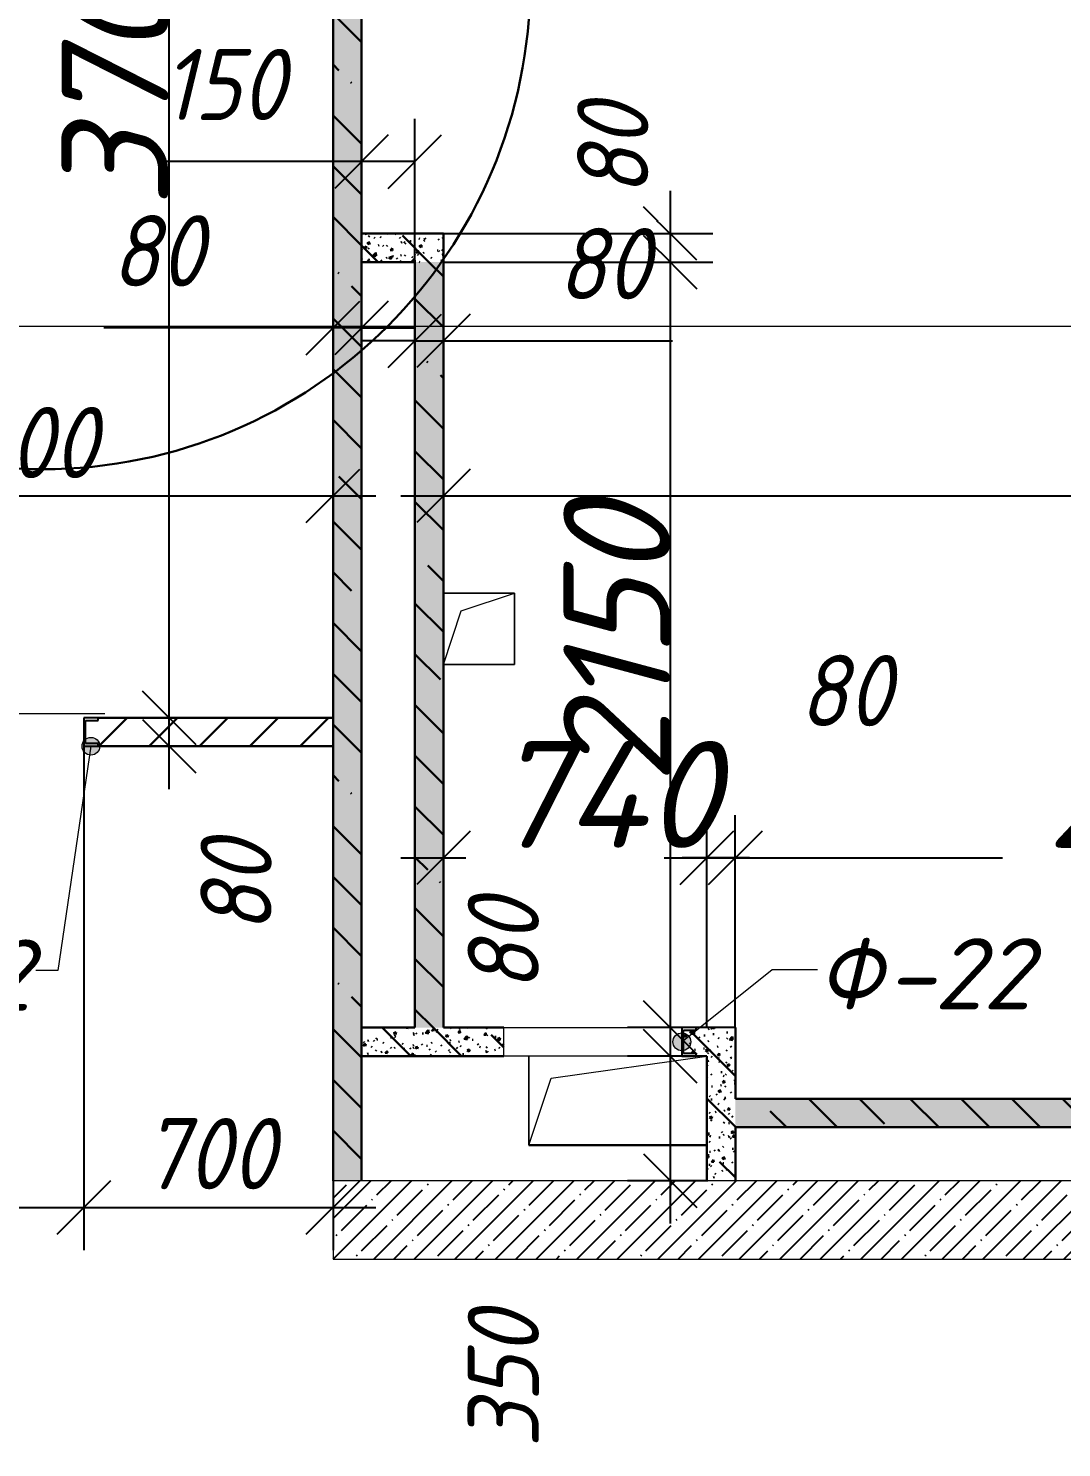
# Model space of a CAD drawing. Header units: millimetres. Extents: x 12986 to 523328, y -9759 to 30092.
# Drawn here: x 506505 to 509407, y 781 to 4767 of the extents above; entities that cross this region are included whole.
import ezdxf

# ---------------------------------------------------------------- set-up
doc = ezdxf.new("R2010")
doc.units = ezdxf.units.MM
for name, color, linetype, lineweight in [('0) ПГП', 1, 'Continuous', 30), ('1) ПГП Зеленый', 3, 'Continuous', 30), ('2) Расчет', 1, 'Continuous', 30), ('3) РАсчет Зел', 3, 'Continuous', 30), ('A-ANNO-DIMS', 7, 'Continuous', 9), ('A-DOOR-IDEN', 7, 'Continuous', 9), ('A-FLOR', 7, 'Continuous', 9), ('A-GENM', 7, 'Continuous', 9), ('A-GENM-1', 7, 'Continuous', 25), ('A-GENM-IDEN', 7, 'Continuous', 9), ('A-WALL-FNSH-4', 250, 'Continuous', 13), ('I-WALL', 7, 'Continuous', 5), ('Оси-1', 7, 'Continuous', 20)]:
    doc.layers.add(name, color=color, linetype=linetype, lineweight=lineweight)
doc.layers.add('0)Допникки кружки', color=7, linetype='Continuous', plot=False)
doc.layers.add('A-WALL-3', color=7, linetype='Continuous', lineweight=5, true_color=0x000000)
doc.styles.add('ISOCPEUR_I_2', font='isocpeui.ttf', dxfattribs={"height": 300})
doc.styles.add('ISOCPEUR_I_3', font='isocpeui.ttf', dxfattribs={"width": 0.9, "height": 200})
doc.dimstyles.new('ISO-2_0_0_9К_СРЕДНИЙ', dxfattribs={"dimscale": 304.8, "dimtxt": 199.196235, "dimasz": 0.492126, "dimexe": 0.393701, "dimexo": 0, "dimgap": 0, "dimtad": 1, "dimdec": 0, "dimzin": 0, "dimdsep": 46, "dimtxsty": 'ISOCPEUR_I_2', "dimblk1": 'OBLIQUE', "dimblk2": 'OBLIQUE', "dimsah": 1, "dimcen": 0.09, "dimdle": 0.393701, "dimazin": 0, "dimtfac": 1, "dimtdec": 4, "dimtix": 1, "dimtmove": 2, "dimatfit": 3, "dimfxl": 1, "dimtvp": 1, "dimtolj": 1, "dimtzin": 0, "dimarcsym": 2})
doc.dimstyles.new('ISO-2_0_0_9К_СРЕДНИЙ_1', dxfattribs={"dimscale": 304.8, "dimtxt": 199.196235, "dimasz": 0.492126, "dimexe": 0.393701, "dimexo": 0, "dimgap": 0, "dimtad": 1, "dimdec": 0, "dimzin": 0, "dimdsep": 46, "dimtxsty": 'ISOCPEUR_I_3', "dimblk1": 'OBLIQUE', "dimblk2": 'OBLIQUE', "dimsah": 1, "dimcen": 0.09, "dimdle": 0.393701, "dimazin": 0, "dimtfac": 1, "dimtdec": 4, "dimtix": 1, "dimtmove": 2, "dimatfit": 3, "dimfxl": 1, "dimtvp": 1, "dimtolj": 1, "dimtzin": 0, "dimarcsym": 2})
doc.dimstyles.new('ISO-2_0_0_9К_СРЕДНИЙ_2', dxfattribs={"dimscale": 304.8, "dimtxt": 199.196235, "dimasz": 0.492126, "dimexe": 0.393701, "dimexo": 0, "dimgap": 0, "dimtad": 1, "dimdec": 0, "dimzin": 0, "dimdsep": 46, "dimtxsty": 'ISOCPEUR_I_2', "dimblk1": 'OBLIQUE', "dimblk2": 'OBLIQUE', "dimsah": 1, "dimcen": 0.09, "dimdle": 0.393701, "dimazin": 0, "dimtfac": 1, "dimtdec": 4, "dimtix": 1, "dimtmove": 0, "dimatfit": 3, "dimfxl": 1, "dimtvp": 1, "dimtolj": 1, "dimtzin": 0, "dimarcsym": 2})
doc.dimstyles.new('ISO-2_0_0_9К_СРЕДНИЙ_ФОН', dxfattribs={"dimscale": 304.8, "dimtxt": 199.196235, "dimasz": 0.492126, "dimexe": 0.393701, "dimexo": 0, "dimgap": 0.164042, "dimtad": 1, "dimdec": 0, "dimdsep": 46, "dimtxsty": 'ISOCPEUR_I_3', "dimblk1": 'OBLIQUE', "dimblk2": 'OBLIQUE', "dimsah": 1, "dimcen": 0.09, "dimdle": 0.393701, "dimazin": 0, "dimtfac": 1, "dimtdec": 4, "dimtix": 1, "dimtmove": 1, "dimatfit": 3, "dimfxl": 1, "dimtvp": 1, "dimtfill": 1, "dimtolj": 1, "dimtzin": 0, "dimarcsym": 2})
doc.dimstyles.new('ISO-2_0_0_9К_СРЕДНИЙ_ФОН_1', dxfattribs={"dimscale": 304.8, "dimtxt": 199.196235, "dimasz": 0.492126, "dimexe": 0.393701, "dimexo": 0, "dimgap": 0.164042, "dimtad": 1, "dimdec": 0, "dimdsep": 46, "dimtxsty": 'ISOCPEUR_I_3', "dimblk1": 'OBLIQUE', "dimblk2": 'OBLIQUE', "dimsah": 1, "dimcen": 0.09, "dimdle": 0.393701, "dimazin": 0, "dimtfac": 1, "dimtdec": 4, "dimtix": 1, "dimtmove": 0, "dimatfit": 3, "dimfxl": 1, "dimtvp": 1, "dimtfill": 1, "dimtolj": 1, "dimtzin": 0, "dimarcsym": 2})
pattern_1 = [(50, (395430.81, -3869.254), (72.873764, -6.37607), [7.62, -83.82]), (355, (395430.81, -3869.25), (-14.09699, 76.422444), [6.096, -67.056]), (100.451, (395436.88, -3869.785), (58.776964, 70.04687), [6.476, -71.236]), (46.184, (395430.81, -3848.93), (108.43142, -16.817454), [11.43, -125.73]), (96.636, (395439.84, -3850.33), (94.961, 98.97089), [9.714, -106.854]), (351.184, (395430.81, -3848.93), (94.96227, 98.97018), [9.144, -100.584]), (21, (395440.97, -3854.014), (60.64565, -40.906537), [7.62, -83.82]), (326, (395440.97, -3854.01), (24.72083, 73.67493), [6.096, -67.056]), (71.451, (395446.02, -3857.42), (85.36689, 32.768737), [6.476, -71.236]), (37.5, (395430.809, -3869.254), (1.235525, 33.8224325), [3.353, -62.89, 3.353, -64.719, -67.31]), (37.5, (395430.809, -3869.254), (1.235525, 33.8224325), [-134.315, 3.353, -63.957]), (7.5, (395430.81, -3869.254), (26.728146, 40.072549), [3.353, -35.458, 3.353, -61.366, -25.654]), (7.5, (395430.81, -3869.254), (26.728146, 40.072549), [-103.53, 3.353, -22.301]), (327.5, (395408.152, -3869.254), (54.2363175, -2.2921173), [3.353, -22.047, 3.353, -75.895, -105.156]), (327.5, (395408.152, -3869.254), (54.2363175, -2.2921173), [-104.648, 3.353, -101.803]), (317.5, (395397.99, -3869.254), (59.25158, 10.17014), [3.353, -29.667, 3.353, -49.276, -74.676]), (317.5, (395397.99, -3869.254), (59.25158, 10.17014), [-85.649, 3.353, -71.323])]
pattern_2 = [(135, (395430.8, -3869.25), (-142.5612, -142.5612), []), (135, (395573.37, -3869.25), (-142.5612, -142.5612), [252.016, -50.403, 3.353, -47.05])]

# ---------------------------------------------------------------- blocks, each defined once
blk = doc.blocks.new('AR_Отверстие прямоугольное _в плите_ - AR_Отверстие прямоугольное _в плите_-V34-АР1_1_Кладочный план 3 этажа')
at = {"layer": 'A-GENM'}
for p, q in [((-250, 125), (-250, -125)), ((-187.5, 62.5), (250, 125)), ((-250, -125), (-187.5, 62.5)), ((-250, -125), (250, -125))]:
    blk.add_line(p, q, dxfattribs=at)
blk = doc.blocks.new('AR_Отверстие прямоугольное _в плите_ - AR_Отверстие прямоугольное _в плите_-V35-АР1_1_Кладочный план 3 этажа')
at = {"layer": 'A-GENM'}
for p, q in [((100, 100), (-100, 100)), ((-50, 50), (100, 100)), ((100, -100), (100, 100)), ((-100, -100), (-50, 50)), ((-100, -100), (100, -100))]:
    blk.add_line(p, q, dxfattribs=at)
blk = doc.blocks.new('Фахверк_СКБ_Швеллер - Ф-22_80х3960 h-28561543-АР1_1_Кладочный план 3 этажа')
at = {"layer": 'A-GENM-1'}
for p, q in [((165, 40), (125, 40)), ((125, 40), (125, -40)), ((165, 32.6), (165, 40)), ((129.5, 32.6), (165, 32.6)), ((129.5, -32.6), (129.5, 32.6)), ((165, -32.6), (129.5, -32.6)), ((165, -40), (165, -32.6)), ((125, -40), (165, -40))]:
    blk.add_line(p, q, dxfattribs=at)
blk = doc.blocks.new('Фахверк_СКБ_Швеллер - Ф-22_80х3960 h-28624893-АР1_1_Кладочный план 3 этажа')
at = {"layer": 'A-GENM-1'}
for p, q in [((165, 40), (125, 40)), ((125, 40), (125, -40)), ((165, 32.6), (165, 40)), ((129.5, 32.6), (165, 32.6)), ((129.5, -32.6), (129.5, 32.6)), ((165, -32.6), (129.5, -32.6)), ((165, -40), (165, -32.6)), ((125, -40), (165, -40))]:
    blk.add_line(p, q, dxfattribs=at)
blk = doc.blocks.new('_Oblique')
at = {"color": 0, "linetype": 'ByBlock', "lineweight": -2}
blk.add_line((-0.5, -0.5), (0.5, 0.5), dxfattribs=at)
blk = doc.blocks.new('*D3447')
at = {"layer": 'A-ANNO-DIMS', "color": 0, "lineweight": -2, "transparency": 16777216}
for p, q in [((505560.8, 3559.9), (505560.8, 3333.8)), ((507360.8, 3559.9), (507360.8, 3333.8)), ((505440.8, 3453.8), (507480.8, 3453.8))]:
    blk.add_line(p, q, dxfattribs=at)
at = {"layer": 'Defpoints', "color": 0, "transparency": 16777216}
for p in [(505560.8, 3559.9), (507360.8, 3559.9), (507360.8, 3453.8)]:
    blk.add_point(p, dxfattribs=at)
at = {"layer": 'A-ANNO-DIMS', "color": 0, "lineweight": -2, "transparency": 16777216, "xscale": 150, "yscale": 150, "zscale": 150, "rotation": 180}
blk.add_blockref('_Oblique', (505560.8, 3453.8), dxfattribs=at)
at = {"layer": 'A-ANNO-DIMS', "color": 0, "lineweight": -2, "transparency": 16777216, "xscale": 150, "yscale": 150, "zscale": 150}
blk.add_blockref('_Oblique', (507360.8, 3453.8), dxfattribs=at)
at = {"layer": 'A-ANNO-DIMS', "color": 0, "transparency": 16777216, "insert": (506460.8, 3603.8), "char_height": 200, "width": 560.814, "attachment_point": 5, "style": 'ISOCPEUR_I_3', "bg_fill": 3, "box_fill_scale": 1.1, "bg_fill_color": 256, "bg_fill_true_color": 13158600, "bg_fill_transparency": 0}
blk.add_mtext('\\A1;1800', dxfattribs=at)
blk = doc.blocks.new('*D3448')
at = {"layer": 'A-ANNO-DIMS', "color": 0, "lineweight": -2, "transparency": 16777216}
for p, q in [((507360.8, 3559.9), (507360.8, 4045.5)), ((507440.8, 3559.9), (507440.8, 4045.5)), ((507360.8, 3925.5), (506717, 3925.5)), ((507440.8, 3925.5), (507360.8, 3925.5)), ((507440.8, 3925.5), (507590.8, 3925.5))]:
    blk.add_line(p, q, dxfattribs=at)
at = {"layer": 'Defpoints', "color": 0, "transparency": 16777216}
for p in [(507440.8, 3925.5), (507360.8, 3559.9), (507440.8, 3559.9)]:
    blk.add_point(p, dxfattribs=at)
at = {"layer": 'A-ANNO-DIMS', "color": 0, "lineweight": -2, "transparency": 16777216, "xscale": 150, "yscale": 150, "zscale": 150}
blk.add_blockref('_Oblique', (507360.8, 3925.5), dxfattribs=at)
at = {"layer": 'A-ANNO-DIMS', "color": 0, "lineweight": -2, "transparency": 16777216, "xscale": 150, "yscale": 150, "zscale": 150, "rotation": 180}
blk.add_blockref('_Oblique', (507440.8, 3925.5), dxfattribs=at)
at = {"layer": 'A-ANNO-DIMS', "color": 0, "transparency": 16777216, "insert": (506737.2, 4242.2), "char_height": 200, "width": 303.391, "attachment_point": 1, "line_spacing_factor": 1.149209, "style": 'ISOCPEUR_I_3', "bg_fill": 3, "box_fill_scale": 1.1, "bg_fill_color": 256, "bg_fill_true_color": 13158600, "bg_fill_transparency": 0}
blk.add_mtext('\\A1;80', dxfattribs=at)
blk = doc.blocks.new('*D3449')
at = {"layer": 'A-ANNO-DIMS', "color": 0, "lineweight": -2, "transparency": 16777216}
for p, q in [((507440.8, 3559.9), (507440.8, 4512.7)), ((507590.8, 3559.9), (507590.8, 4512.7)), ((507440.8, 4392.7), (506879.1, 4392.7)), ((507590.8, 4392.7), (507320.8, 4392.7))]:
    blk.add_line(p, q, dxfattribs=at)
at = {"layer": 'Defpoints', "color": 0, "transparency": 16777216}
for p in [(507590.8, 4392.7), (507440.8, 3559.9), (507590.8, 3559.9)]:
    blk.add_point(p, dxfattribs=at)
at = {"layer": 'A-ANNO-DIMS', "color": 0, "lineweight": -2, "transparency": 16777216, "xscale": 150, "yscale": 150, "zscale": 150, "rotation": 180}
blk.add_blockref('_Oblique', (507440.8, 4392.7), dxfattribs=at)
at = {"layer": 'A-ANNO-DIMS', "color": 0, "lineweight": -2, "transparency": 16777216, "xscale": 150, "yscale": 150, "zscale": 150}
blk.add_blockref('_Oblique', (507590.8, 4392.7), dxfattribs=at)
at = {"layer": 'A-ANNO-DIMS', "color": 0, "transparency": 16777216, "insert": (506880.4, 4709.4), "char_height": 200, "width": 409.118, "attachment_point": 1, "line_spacing_factor": 1.149209, "style": 'ISOCPEUR_I_3', "bg_fill": 3, "box_fill_scale": 1.1, "bg_fill_color": 256, "bg_fill_true_color": 13158600, "bg_fill_transparency": 0}
blk.add_mtext('\\A1;150', dxfattribs=at)
blk = doc.blocks.new('*D3450')
at = {"layer": 'A-ANNO-DIMS', "color": 0, "lineweight": -2, "transparency": 16777216}
for p, q in [((507590.8, 3559.9), (507590.8, 4009.5)), ((507670.8, 3559.9), (507670.8, 4009.5)), ((507590.8, 3889.5), (507440.8, 3889.5)), ((507590.8, 3889.5), (507670.8, 3889.5)), ((507670.8, 3889.5), (508314.6, 3889.5))]:
    blk.add_line(p, q, dxfattribs=at)
at = {"layer": 'Defpoints', "color": 0, "transparency": 16777216}
for p in [(507670.8, 3889.5), (507590.8, 3559.9), (507670.8, 3559.9)]:
    blk.add_point(p, dxfattribs=at)
at = {"layer": 'A-ANNO-DIMS', "color": 0, "lineweight": -2, "transparency": 16777216, "xscale": 150, "yscale": 150, "zscale": 150}
blk.add_blockref('_Oblique', (507590.8, 3889.5), dxfattribs=at)
at = {"layer": 'A-ANNO-DIMS', "color": 0, "lineweight": -2, "transparency": 16777216, "xscale": 150, "yscale": 150, "zscale": 150, "rotation": 180}
blk.add_blockref('_Oblique', (507670.8, 3889.5), dxfattribs=at)
at = {"layer": 'A-ANNO-DIMS', "color": 0, "transparency": 16777216, "insert": (507991, 4206.2), "char_height": 200, "width": 303.391, "attachment_point": 1, "line_spacing_factor": 1.149209, "style": 'ISOCPEUR_I_3', "bg_fill": 3, "box_fill_scale": 1.1, "bg_fill_color": 256, "bg_fill_true_color": 13158600, "bg_fill_transparency": 0}
blk.add_mtext('\\A1;80', dxfattribs=at)
blk = doc.blocks.new('*D3451')
at = {"layer": 'A-ANNO-DIMS', "color": 0, "lineweight": -2, "transparency": 16777216}
for p, q in [((507670.8, 3559.9), (507670.8, 3333.8)), ((514230.8, 3559.9), (514230.8, 3333.8)), ((507550.8, 3453.8), (514350.8, 3453.8))]:
    blk.add_line(p, q, dxfattribs=at)
at = {"layer": 'Defpoints', "color": 0, "transparency": 16777216}
for p in [(507670.8, 3559.9), (514230.8, 3559.9), (514230.8, 3453.8)]:
    blk.add_point(p, dxfattribs=at)
at = {"layer": 'A-ANNO-DIMS', "color": 0, "lineweight": -2, "transparency": 16777216, "xscale": 150, "yscale": 150, "zscale": 150, "rotation": 180}
blk.add_blockref('_Oblique', (507670.8, 3453.8), dxfattribs=at)
at = {"layer": 'A-ANNO-DIMS', "color": 0, "lineweight": -2, "transparency": 16777216, "xscale": 150, "yscale": 150, "zscale": 150}
blk.add_blockref('_Oblique', (514230.8, 3453.8), dxfattribs=at)
at = {"layer": 'A-ANNO-DIMS', "color": 0, "transparency": 16777216, "insert": (510950.8, 3603.8), "char_height": 200, "width": 606.782, "attachment_point": 5, "style": 'ISOCPEUR_I_3', "bg_fill": 3, "box_fill_scale": 1.1, "bg_fill_color": 256, "bg_fill_true_color": 13158600, "bg_fill_transparency": 0}
blk.add_mtext('\\A1;6560', dxfattribs=at)
blk = doc.blocks.new('*D3455')
at = {"layer": 'A-ANNO-DIMS', "color": 0, "lineweight": -2, "transparency": 16777216}
for p, q in [((508410.8, 1963.8), (508410.8, 2557.5)), ((507670.8, 2543.6), (507670.8, 2317.5)), ((507550.8, 2437.5), (507734, 2437.5)), ((508530.8, 2437.5), (508341.3, 2437.5))]:
    blk.add_line(p, q, dxfattribs=at)
at = {"layer": 'Defpoints', "color": 0, "transparency": 16777216}
for p in [(507670.8, 2543.6), (508410.8, 2437.5), (508410.8, 1963.8)]:
    blk.add_point(p, dxfattribs=at)
at = {"layer": 'A-ANNO-DIMS', "color": 0, "lineweight": -2, "transparency": 16777216, "xscale": 150, "yscale": 150, "zscale": 150, "rotation": 180}
blk.add_blockref('_Oblique', (507670.8, 2437.5), dxfattribs=at)
at = {"layer": 'A-ANNO-DIMS', "color": 0, "lineweight": -2, "transparency": 16777216, "xscale": 150, "yscale": 150, "zscale": 150}
blk.add_blockref('_Oblique', (508410.8, 2437.5), dxfattribs=at)
at = {"layer": 'A-ANNO-DIMS', "color": 0, "transparency": 16777216, "insert": (507800.9, 2765.5), "char_height": 300, "width": 473.474, "attachment_point": 1, "line_spacing_factor": 1.149209, "style": 'ISOCPEUR_I_2'}
blk.add_mtext('\\A1;740', dxfattribs=at)
blk = doc.blocks.new('*D3456')
at = {"layer": 'A-ANNO-DIMS', "color": 0, "lineweight": -2, "transparency": 16777216}
for p, q in [((508410.8, 1963.8), (508410.8, 2557.5)), ((508490.8, 1960.7), (508490.8, 2557.5)), ((508290.8, 2437.5), (508610.8, 2437.5))]:
    blk.add_line(p, q, dxfattribs=at)
at = {"layer": 'Defpoints', "color": 0, "transparency": 16777216}
for p in [(508490.8, 2437.5), (508410.8, 1963.8), (508490.8, 1960.7)]:
    blk.add_point(p, dxfattribs=at)
at = {"layer": 'A-ANNO-DIMS', "color": 0, "lineweight": -2, "transparency": 16777216, "xscale": 150, "yscale": 150, "zscale": 150, "rotation": 180}
blk.add_blockref('_Oblique', (508410.8, 2437.5), dxfattribs=at)
at = {"layer": 'A-ANNO-DIMS', "color": 0, "lineweight": -2, "transparency": 16777216, "xscale": 150, "yscale": 150, "zscale": 150}
blk.add_blockref('_Oblique', (508490.8, 2437.5), dxfattribs=at)
at = {"layer": 'A-ANNO-DIMS', "color": 0, "transparency": 16777216, "insert": (508669.3, 3007.1), "char_height": 200, "width": 303.391, "attachment_point": 1, "line_spacing_factor": 1.149209, "style": 'ISOCPEUR_I_3'}
blk.add_mtext('\\A1;80', dxfattribs=at)
blk = doc.blocks.new('*D3457')
at = {"layer": 'A-ANNO-DIMS', "color": 0, "lineweight": -2, "transparency": 16777216}
for p, q in [((508490.8, 1960.7), (508490.8, 2557.5)), ((511440.8, 1763.8), (511440.8, 2557.5)), ((508370.8, 2437.5), (509241.3, 2437.5)), ((511560.8, 2437.5), (510096, 2437.5))]:
    blk.add_line(p, q, dxfattribs=at)
at = {"layer": 'Defpoints', "color": 0, "transparency": 16777216}
for p in [(511440.8, 2437.5), (508490.8, 1960.7), (511440.8, 1763.8)]:
    blk.add_point(p, dxfattribs=at)
at = {"layer": 'A-ANNO-DIMS', "color": 0, "lineweight": -2, "transparency": 16777216, "xscale": 150, "yscale": 150, "zscale": 150, "rotation": 180}
blk.add_blockref('_Oblique', (508490.8, 2437.5), dxfattribs=at)
at = {"layer": 'A-ANNO-DIMS', "color": 0, "lineweight": -2, "transparency": 16777216, "xscale": 150, "yscale": 150, "zscale": 150}
blk.add_blockref('_Oblique', (511440.8, 2437.5), dxfattribs=at)
at = {"layer": 'A-ANNO-DIMS', "color": 0, "transparency": 16777216, "insert": (509365.3, 2765.5), "char_height": 300, "width": 606.782, "attachment_point": 1, "line_spacing_factor": 1.149209, "style": 'ISOCPEUR_I_2'}
blk.add_mtext('\\A1;2950', dxfattribs=at)
blk = doc.blocks.new('AAR_СКБ_Марка_Двери_Перемычка и проем - Марка перемычки и проема-25306769-АР1_1_Кладочный план 3 этажа')
at = {"layer": 'A-DOOR-IDEN'}
for p, q in [((-5, 0), (5, 0)), ((-0.968, -0.984), (-1.986, -2.747)), ((1.067, -0.984), (-0.968, -0.984)), ((2.085, -2.747), (1.067, -0.984)), ((-1.986, -2.747), (-0.968, -4.509)), ((1.067, -4.509), (2.085, -2.747)), ((-0.968, -4.509), (1.067, -4.509))]:
    blk.add_line(p, q, dxfattribs=at)
blk = doc.blocks.new('*D3624')
at = {"layer": 'A-ANNO-DIMS', "color": 0, "lineweight": -2, "transparency": 16777216}
for p, q in [((506900.3, 2630.7), (506900.3, 2950.7)), ((506794.3, 2830.7), (507020.3, 2830.7)), ((506794.3, 2750.7), (507020.3, 2750.7))]:
    blk.add_line(p, q, dxfattribs=at)
at = {"layer": 'Defpoints', "color": 0, "transparency": 16777216}
for p in [(506794.3, 2830.7), (506900.3, 2830.7), (506794.3, 2750.7)]:
    blk.add_point(p, dxfattribs=at)
at = {"layer": 'A-ANNO-DIMS', "color": 0, "lineweight": -2, "transparency": 16777216, "xscale": 150, "yscale": 150, "zscale": 150}
for p, rotation in [((506900.3, 2830.7), 90), ((506900.3, 2750.7), 270)]:
    blk.add_blockref('_Oblique', p, dxfattribs=dict(at, rotation=rotation))
at = {"layer": 'A-ANNO-DIMS', "color": 0, "transparency": 16777216, "insert": (506988.5, 2225.3), "char_height": 200, "width": 303.391, "attachment_point": 1, "rotation": 90, "line_spacing_factor": 1.149209, "style": 'ISOCPEUR_I_3'}
blk.add_mtext('\\A1;80', dxfattribs=at)
blk = doc.blocks.new('*D3625')
at = {"layer": 'A-ANNO-DIMS', "color": 0, "lineweight": -2, "transparency": 16777216}
for p, q in [((506900.3, 2710.7), (506900.3, 6650.7)), ((506794.3, 6530.7), (507020.3, 6530.7)), ((506794.3, 2830.7), (507020.3, 2830.7))]:
    blk.add_line(p, q, dxfattribs=at)
at = {"layer": 'Defpoints', "color": 0, "transparency": 16777216}
for p in [(506794.3, 6530.7), (506900.3, 6530.7), (506794.3, 2830.7)]:
    blk.add_point(p, dxfattribs=at)
at = {"layer": 'A-ANNO-DIMS', "color": 0, "lineweight": -2, "transparency": 16777216, "xscale": 150, "yscale": 150, "zscale": 150}
for p, rotation in [((506900.3, 6530.7), 90), ((506900.3, 2830.7), 270)]:
    blk.add_blockref('_Oblique', p, dxfattribs=dict(at, rotation=rotation))
at = {"layer": 'A-ANNO-DIMS', "color": 0, "transparency": 16777216, "insert": (506748.4, 4680.7), "char_height": 300, "width": 606.782, "attachment_point": 5, "rotation": 90, "style": 'ISOCPEUR_I_2'}
blk.add_mtext('\\A1;3700', dxfattribs=at)
blk = doc.blocks.new('*D3810')
at = {"layer": 'A-ANNO-DIMS', "color": 0, "lineweight": -2, "transparency": 16777216}
for p, q in [((506660.8, 2750.7), (506660.8, 1335.4)), ((505710.8, 2747.7), (505710.8, 1335.4)), ((505590.8, 1455.4), (506780.8, 1455.4))]:
    blk.add_line(p, q, dxfattribs=at)
at = {"layer": 'Defpoints', "color": 0, "transparency": 16777216}
for p in [(506660.8, 2750.7), (505710.8, 2747.7), (506660.8, 1455.4)]:
    blk.add_point(p, dxfattribs=at)
at = {"layer": 'A-ANNO-DIMS', "color": 0, "lineweight": -2, "transparency": 16777216, "xscale": 150, "yscale": 150, "zscale": 150, "rotation": 180}
blk.add_blockref('_Oblique', (505710.8, 1455.4), dxfattribs=at)
at = {"layer": 'A-ANNO-DIMS', "color": 0, "lineweight": -2, "transparency": 16777216, "xscale": 150, "yscale": 150, "zscale": 150}
blk.add_blockref('_Oblique', (506660.8, 1455.4), dxfattribs=at)
at = {"layer": 'A-ANNO-DIMS', "color": 0, "transparency": 16777216, "insert": (506185.8, 1605.4), "char_height": 200, "width": 455.087, "attachment_point": 5, "style": 'ISOCPEUR_I_3', "bg_fill": 3, "box_fill_scale": 1.1, "bg_fill_color": 256, "bg_fill_true_color": 13158600, "bg_fill_transparency": 0}
blk.add_mtext('\\A1;950', dxfattribs=at)
blk = doc.blocks.new('*D3811')
at = {"layer": 'A-ANNO-DIMS', "color": 0, "lineweight": -2, "transparency": 16777216}
for p, q in [((506660.8, 2750.7), (506660.8, 1335.4)), ((507360.8, 1530.7), (507360.8, 1335.4)), ((506540.8, 1455.4), (507480.8, 1455.4))]:
    blk.add_line(p, q, dxfattribs=at)
at = {"layer": 'Defpoints', "color": 0, "transparency": 16777216}
for p in [(506660.8, 2750.7), (507360.8, 1530.7), (507360.8, 1455.4)]:
    blk.add_point(p, dxfattribs=at)
at = {"layer": 'A-ANNO-DIMS', "color": 0, "lineweight": -2, "transparency": 16777216, "xscale": 150, "yscale": 150, "zscale": 150, "rotation": 180}
blk.add_blockref('_Oblique', (506660.8, 1455.4), dxfattribs=at)
at = {"layer": 'A-ANNO-DIMS', "color": 0, "lineweight": -2, "transparency": 16777216, "xscale": 150, "yscale": 150, "zscale": 150}
blk.add_blockref('_Oblique', (507360.8, 1455.4), dxfattribs=at)
at = {"layer": 'A-ANNO-DIMS', "color": 0, "transparency": 16777216, "insert": (507010.8, 1606.7), "char_height": 200, "width": 455.087, "attachment_point": 5, "style": 'ISOCPEUR_I_3', "bg_fill": 3, "box_fill_scale": 1.1, "bg_fill_color": 256, "bg_fill_true_color": 13158600, "bg_fill_transparency": 0}
blk.add_mtext('\\A1;700', dxfattribs=at)
blk = doc.blocks.new('*D3841')
at = {"layer": 'A-ANNO-DIMS', "color": 0, "lineweight": -2, "transparency": 16777216}
for p, q in [((508307.9, 4310.7), (508307.9, 3990.7)), ((507670.8, 4190.7), (508427.9, 4190.7)), ((507673.9, 4110.7), (508427.9, 4110.7))]:
    blk.add_line(p, q, dxfattribs=at)
at = {"layer": 'Defpoints', "color": 0, "transparency": 16777216}
for p in [(507670.8, 4190.7), (507673.9, 4110.7), (508307.9, 4110.7)]:
    blk.add_point(p, dxfattribs=at)
at = {"layer": 'A-ANNO-DIMS', "color": 0, "lineweight": -2, "transparency": 16777216, "xscale": 150, "yscale": 150, "zscale": 150}
for p, rotation in [((508307.9, 4190.7), 90), ((508307.9, 4110.7), 270)]:
    blk.add_blockref('_Oblique', p, dxfattribs=dict(at, rotation=rotation))
at = {"layer": 'A-ANNO-DIMS', "color": 0, "transparency": 16777216, "insert": (508046.6, 4294.9), "char_height": 200, "width": 303.391, "attachment_point": 1, "rotation": 90, "line_spacing_factor": 1.149209, "style": 'ISOCPEUR_I_3'}
blk.add_mtext('\\A1;80', dxfattribs=at)
blk = doc.blocks.new('*D3842')
at = {"layer": 'A-ANNO-DIMS', "color": 0, "lineweight": -2, "transparency": 16777216}
for p, q in [((508307.9, 4230.7), (508307.9, 1840.7)), ((507673.9, 4110.7), (508427.9, 4110.7)), ((508487.8, 1960.7), (508187.9, 1960.7))]:
    blk.add_line(p, q, dxfattribs=at)
at = {"layer": 'Defpoints', "color": 0, "transparency": 16777216}
for p in [(507673.9, 4110.7), (508307.9, 1960.7), (508487.8, 1960.7)]:
    blk.add_point(p, dxfattribs=at)
at = {"layer": 'A-ANNO-DIMS', "color": 0, "lineweight": -2, "transparency": 16777216, "xscale": 150, "yscale": 150, "zscale": 150}
for p, rotation in [((508307.9, 4110.7), 90), ((508307.9, 1960.7), 270)]:
    blk.add_blockref('_Oblique', p, dxfattribs=dict(at, rotation=rotation))
at = {"layer": 'A-ANNO-DIMS', "color": 0, "transparency": 16777216, "insert": (508157.9, 3035.7), "char_height": 300, "width": 560.814, "attachment_point": 5, "rotation": 90, "style": 'ISOCPEUR_I_2'}
blk.add_mtext('\\A1;2150', dxfattribs=at)
blk = doc.blocks.new('*D3843')
at = {"layer": 'A-ANNO-DIMS', "color": 0, "lineweight": -2, "transparency": 16777216}
for p, q in [((508307.9, 2080.7), (508307.9, 1760.7)), ((508487.8, 1960.7), (508187.9, 1960.7)), ((508410.9, 1880.7), (508187.9, 1880.7))]:
    blk.add_line(p, q, dxfattribs=at)
at = {"layer": 'Defpoints', "color": 0, "transparency": 16777216}
for p in [(508487.8, 1960.7), (508307.9, 1880.7), (508410.9, 1880.7)]:
    blk.add_point(p, dxfattribs=at)
at = {"layer": 'A-ANNO-DIMS', "color": 0, "lineweight": -2, "transparency": 16777216, "xscale": 150, "yscale": 150, "zscale": 150}
for p, rotation in [((508307.9, 1960.7), 90), ((508307.9, 1880.7), 270)]:
    blk.add_blockref('_Oblique', p, dxfattribs=dict(at, rotation=rotation))
at = {"layer": 'A-ANNO-DIMS', "color": 0, "transparency": 16777216, "insert": (507739.1, 2061.5), "char_height": 200, "width": 303.391, "attachment_point": 1, "rotation": 90, "line_spacing_factor": 1.149209, "style": 'ISOCPEUR_I_3'}
blk.add_mtext('\\A1;80', dxfattribs=at)
blk = doc.blocks.new('*D3844')
at = {"layer": 'A-ANNO-DIMS', "color": 0, "lineweight": -2, "transparency": 16777216}
for p, q in [((508307.9, 2000.7), (508307.9, 1410.7)), ((508410.9, 1880.7), (508187.9, 1880.7)), ((508414, 1530.7), (508187.9, 1530.7))]:
    blk.add_line(p, q, dxfattribs=at)
at = {"layer": 'Defpoints', "color": 0, "transparency": 16777216}
for p in [(508410.9, 1880.7), (508307.9, 1530.7), (508414, 1530.7)]:
    blk.add_point(p, dxfattribs=at)
at = {"layer": 'A-ANNO-DIMS', "color": 0, "lineweight": -2, "transparency": 16777216, "xscale": 150, "yscale": 150, "zscale": 150}
for p, rotation in [((508307.9, 1880.7), 90), ((508307.9, 1530.7), 270)]:
    blk.add_blockref('_Oblique', p, dxfattribs=dict(at, rotation=rotation))
at = {"layer": 'A-ANNO-DIMS', "color": 0, "transparency": 16777216, "insert": (507739.1, 781.1), "char_height": 200, "width": 455.087, "attachment_point": 1, "rotation": 90, "line_spacing_factor": 1.149209, "style": 'ISOCPEUR_I_3'}
blk.add_mtext('\\A1;350', dxfattribs=at)

msp = doc.modelspace()

# ---------------------------------------------------------------- hatches: boundary and pattern name
h = msp.add_hatch()
h.set_pattern_fill('FP_4', color=256, style=0, pattern_type=2)
h.set_pattern_definition([(45, (395430.81, -3869.25), (-57.024626, 57.024626), []), (45, (395487.83, -3869.25), (-57.024626, 57.024626), [100.806, -20.161, 3.353, -16.808])])
h.paths.add_polyline_path([(508092.94134, 1310.74642), (512870.80855, 1310.74642), (512870.80855, 1530.74642), (507360.80849, 1530.74642), (507360.80849, 1310.74642)], flags=0)
h.paths.add_polyline_path([(514760.80855, 1310.74642), (514760.80855, 1530.74642), (513920.80855, 1530.74642), (513920.80855, 1310.74642)], flags=0)
at = {"layer": '0) ПГП'}
h = msp.add_hatch(dxfattribs=at)
h.set_pattern_fill('FP_6', color=256, style=0, pattern_type=2)
h.set_pattern_definition(pattern_1)
h.paths.add_polyline_path([(507440.80849, 1530.74642), (507440.80849, 6510.74642), (507360.80849, 6510.74642), (507360.80849, 1530.74642)], flags=0)
h = msp.add_hatch(dxfattribs=at)
h.set_pattern_fill('FP_7', color=256, style=0, pattern_type=2)
h.set_pattern_definition(pattern_2)
h.paths.add_polyline_path([(507440.80849, 1530.74642), (507440.80849, 6510.74642), (507360.80849, 6510.74642), (507360.80849, 1530.74642)], flags=0)
h = msp.add_hatch(dxfattribs=at)
h.set_pattern_fill('FP_6', color=256, style=0, pattern_type=2)
h.set_pattern_definition(pattern_1)
h.paths.add_polyline_path([(507670.80855, 4110.74642), (507670.80855, 4190.74642), (507440.80849, 4190.74642), (507440.80849, 4110.74642), (507590.80855, 4110.74642)], flags=0)
h = msp.add_hatch(dxfattribs=at)
h.set_pattern_fill('FP_7', color=256, style=0, pattern_type=2)
h.set_pattern_definition(pattern_2)
h.paths.add_polyline_path([(507670.80855, 4110.74642), (507670.80855, 4190.74642), (507440.80849, 4190.74642), (507440.80849, 4110.74642), (507590.80855, 4110.74642)], flags=0)
h = msp.add_hatch(dxfattribs=at)
h.set_pattern_fill('FP_6', color=256, style=0, pattern_type=2)
h.set_pattern_definition(pattern_1)
h.paths.add_polyline_path([(507590.80855, 1960.74642), (507670.80855, 1960.74642), (507670.80855, 4110.74642), (507590.80855, 4110.74642), (507590.80855, 2782.68915)], flags=0)
h = msp.add_hatch(dxfattribs=at)
h.set_pattern_fill('FP_7', color=256, style=0, pattern_type=2)
h.set_pattern_definition(pattern_2)
h.paths.add_polyline_path([(507590.80855, 1960.74642), (507670.80855, 1960.74642), (507670.80855, 4110.74642), (507590.80855, 4110.74642), (507590.80855, 2782.68915)], flags=0)
h = msp.add_hatch(dxfattribs=at)
h.set_pattern_fill('FP_6', color=256, style=0, pattern_type=2)
h.set_pattern_definition(pattern_1)
h.paths.add_polyline_path([(507440.80849, 1880.74642), (507840.47759, 1880.74642), (507840.47759, 1960.74642), (507440.80849, 1960.74642)], flags=0)
h.paths.add_polyline_path([(508380.47759, 1880.74642), (508410.80855, 1880.74642), (508410.80855, 1960.74642), (508380.47759, 1960.74642), (508380.47759, 1953.34642), (508344.97759, 1953.34642), (508344.97759, 1888.14642), (508380.47759, 1888.14642)], flags=0)
h = msp.add_hatch(dxfattribs=at)
h.set_pattern_fill('FP_7', color=256, style=0, pattern_type=2)
h.set_pattern_definition(pattern_2)
h.paths.add_polyline_path([(507440.80849, 1880.74642), (507840.47759, 1880.74642), (507840.47759, 1960.74642), (507440.80849, 1960.74642)], flags=0)
h.paths.add_polyline_path([(508380.47759, 1880.74642), (508410.80855, 1880.74642), (508410.80855, 1960.74642), (508380.47759, 1960.74642), (508380.47759, 1953.34642), (508344.97759, 1953.34642), (508344.97759, 1888.14642), (508380.47759, 1888.14642)], flags=0)
h = msp.add_hatch(dxfattribs=at)
h.set_pattern_fill('FP_6', color=256, style=0, pattern_type=2)
h.set_pattern_definition(pattern_1)
h.paths.add_polyline_path([(508490.80855, 1530.74642), (508490.80855, 1960.74642), (508410.80855, 1960.74642), (508410.80855, 1530.74642)], flags=0)
h = msp.add_hatch(dxfattribs=at)
h.set_pattern_fill('FP_7', color=256, style=0, pattern_type=2)
h.set_pattern_definition(pattern_2)
h.paths.add_polyline_path([(508490.80855, 1530.74642), (508490.80855, 1960.74642), (508410.80855, 1960.74642), (508410.80855, 1530.74642)], flags=0)
h = msp.add_hatch(dxfattribs=at)
h.set_pattern_fill('FP_6', color=256, style=0, pattern_type=2)
h.set_pattern_definition(pattern_1)
h.paths.add_polyline_path([(511440.80855, 1680.74637), (511440.80855, 1760.74637), (508490.80855, 1760.74637), (508490.80855, 1680.74637)], flags=0)
h = msp.add_hatch(dxfattribs=at)
h.set_pattern_fill('FP_7', color=256, style=0, pattern_type=2)
h.set_pattern_definition(pattern_2)
h.paths.add_polyline_path([(511440.80855, 1680.74637), (511440.80855, 1760.74637), (508490.80855, 1760.74637), (508490.80855, 1680.74637)], flags=0)
at = {"layer": '1) ПГП Зеленый'}
h = msp.add_hatch(dxfattribs=at)
h.set_pattern_fill('FP_5', color=256, style=0, pattern_type=2)
h.set_pattern_definition([(45, (395430.81, -3869.25), (-70.71068, 70.71068), [])])
h.paths.add_polyline_path([(507360.80849, 2750.74643), (507360.80849, 2830.74643), (506700.80849, 2830.74643), (506700.80849, 2823.34643), (506665.30849, 2823.34643), (506665.30849, 2758.14643), (506700.80849, 2758.14643), (506700.80849, 2750.74643)], flags=0)
h.paths.add_polyline_path([(505670.80849, 2750.74643), (505670.80849, 2758.14643), (505706.30849, 2758.14643), (505706.30849, 2823.34643), (505670.80849, 2823.34643), (505670.80849, 2830.74643), (505180.80849, 2830.74643), (505180.80849, 2750.74643)], flags=0)
at = {"layer": 'A-GENM-IDEN'}
h = msp.add_hatch(color=256, dxfattribs=at)
edge = h.paths.add_edge_path(flags=0)
edge.add_arc((508340.56669, 1920.74642), 25, 0, 360)

# ---------------------------------------------------------------- linework, layer by layer
at = {"layer": '0) ПГП'}
for p, q in [((507440.80849, 1530.74642), (507440.80849, 6130.74642)), ((507670.80855, 4190.74642), (507440.80849, 4190.74642)), ((507590.80855, 4110.74642), (507590.80855, 1960.74642)), ((507590.80855, 1960.74642), (507440.80849, 1960.74642)), ((507840.47759, 1960.74642), (507670.80855, 1960.74642)), ((508490.80855, 1760.74637), (508490.80855, 1960.74642)), ((508490.80855, 1680.74637), (511440.80855, 1680.74637)), ((508490.80855, 1530.74642), (508490.80855, 1680.74637)), ((508410.80855, 1630.74647), (507910.80855, 1630.74647))]:
    msp.add_line(p, q, dxfattribs=at)
at = {"layer": '1) ПГП Зеленый'}
msp.add_line((507360.80849, 2830.74643), (506700.80849, 2830.74643), dxfattribs=at)
at = {"layer": '2) Расчет'}
for p, q in [((507360.80849, 6510.74642), (507360.80849, 1530.74642)), ((507670.80855, 1960.74642), (507670.80855, 4190.74642)), ((507440.80849, 4110.74642), (507590.80855, 4110.74642)), ((507440.80849, 1880.74642), (507840.47759, 1880.74642)), ((508410.80855, 1880.74642), (508410.80855, 1530.74642)), ((511520.80855, 1760.74637), (508490.80855, 1760.74637))]:
    msp.add_line(p, q, dxfattribs=at)
at = {"layer": '3) РАсчет Зел'}
msp.add_line((506700.80849, 2750.74643), (507360.80849, 2750.74643), dxfattribs=at)
at = {"layer": 'A-FLOR'}
for p, q in [((507670.80855, 3180.74646), (507870.80846, 3180.74646)), ((507870.80846, 3180.74646), (507870.80846, 2980.74646)), ((507870.80846, 2980.74646), (507670.80855, 2980.74646)), ((507910.80855, 1630.74647), (507910.80855, 1880.74642))]:
    msp.add_line(p, q, dxfattribs=at)
at = {"layer": 'A-GENM-IDEN'}
for p, q in [((508340.56669, 1920.74642), (508593.88368, 2124.18619)), ((508593.88368, 2124.18619), (508722.04389, 2124.18619))]:
    msp.add_line(p, q, dxfattribs=at)
msp.add_circle((508340.56669, 1920.74642), 25, dxfattribs=at)
at = {"layer": 'A-WALL-3'}
for p, q in [((512870.80855, 1530.74642), (507360.80849, 1530.74642)), ((507360.80849, 1530.74642), (507360.80849, 1310.74642)), ((507360.80849, 1310.74642), (512870.80855, 1310.74642))]:
    msp.add_line(p, q, dxfattribs=at)
at = {"layer": 'A-WALL-FNSH-4'}
for p, q in [((507840.47759, 1880.74642), (507840.47759, 1960.74642)), ((508490.80855, 1960.74642), (508380.47759, 1960.74642)), ((508380.47759, 1880.74642), (508410.80855, 1880.74642))]:
    msp.add_line(p, q, dxfattribs=at)
at = {"layer": 'I-WALL'}
for p, q in [((507840.47759, 1960.74642), (508340.47759, 1960.74642)), ((508340.47759, 1880.74642), (507840.47759, 1880.74642))]:
    msp.add_line(p, q, dxfattribs=at)
at = {"layer": 'Оси-1'}
msp.add_line((389220.80855, 3930.74641), (521382.43658, 3930.74641), dxfattribs=at)

# ---------------------------------------------------------------- block references
at = {"layer": '0) ПГП'}
msp.add_blockref('AR_Отверстие прямоугольное _в плите_ - AR_Отверстие прямоугольное _в плите_-V34-АР1_1_Кладочный план 3 этажа', (508160.80855, 1755.74647), dxfattribs=at)
at = {"layer": 'A-DOOR-IDEN', "xscale": 99.99999999999993, "yscale": 99.99999999999993, "zscale": 99.99999999999993}
msp.add_blockref('AAR_СКБ_Марка_Двери_Перемычка и проем - Марка перемычки и проема-25306769-АР1_1_Кладочный план 3 этажа', (506219.49138, 2842.74838), dxfattribs=at)
at = {"layer": 'A-GENM'}
msp.add_blockref('AR_Отверстие прямоугольное _в плите_ - AR_Отверстие прямоугольное _в плите_-V35-АР1_1_Кладочный план 3 этажа', (507770.80846, 3080.74646), dxfattribs=at)
at = {"layer": 'A-GENM-1'}
for name, p in [('Фахверк_СКБ_Швеллер - Ф-22_80х3960 h-28561543-АР1_1_Кладочный план 3 этажа', (506535.80849, 2790.74643)), ('Фахверк_СКБ_Швеллер - Ф-22_80х3960 h-28624893-АР1_1_Кладочный план 3 этажа', (508215.47759, 1920.74642))]:
    msp.add_blockref(name, p, dxfattribs=at)

# ---------------------------------------------------------------- texts
at = {"layer": 'A-GENM-IDEN', "char_height": 200, "attachment_point": 1, "style": 'ISOCPEUR_I_2'}
for s, insert, width in [('\\fISOCPEUR|b0|i1|c204|p34|;\\W.9;Ф', (508722.04389, 2211.80078), 230.886), ('-22', (508912.54389, 2211.80078), 476.202375)]:
    msp.add_mtext(s, dxfattribs=dict(at, insert=insert, width=width))

# ---------------------------------------------------------------- dimensions: what is measured, and where the dimension line sits
at = {"layer": 'A-ANNO-DIMS'}
for base, p1, p2, dimstyle, override, picture, middle in [((508490.80855, 2437.53266), (508410.80855, 1963.79442), (508490.80855, 1960.74642), 'ISO-2_0_0_9К_СРЕДНИЙ_1', {"dimpost": '<>', "dimfxl": 80.058043}, '*D3456', (508821.00516, 2873.80424)), ((508410.80855, 2437.53266), (507670.80855, 2543.59867), (508410.80855, 1963.79442), 'ISO-2_0_0_9К_СРЕДНИЙ', {"dimpost": '<>', "dimfxl": 940.092005}, '*D3455', (508037.68285, 2565.49047)), ((511440.80855, 2437.53266), (508490.80855, 1960.74642), (511440.80855, 1763.79437), 'ISO-2_0_0_9К_СРЕДНИЙ', {"dimpost": '<>', "dimfxl": 2956.567284}, '*D3457', (509668.65977, 2565.49047))]:
    dim = msp.add_linear_dim(base=base, p1=p1, p2=p2, dimstyle=dimstyle, override=override, dxfattribs=at)
    dim.commit()
    dim.dimension.update_dxf_attribs({"geometry": picture, "text_midpoint": middle, "dimtype": 160})
for base, p1, p2, override, picture, middle in [((506900.32472, 2830.74643), (506794.25871, 2750.74643), (506794.25871, 2830.74643), {"dimpost": '<>', "dimfxl": 80}, '*D3624', (507121.83898, 2377.03092)), ((508307.92423, 1880.74642), (508487.76055, 1960.74642), (508410.94225, 1880.74642), {"dimpost": '<>', "dimfxl": 110.910103}, '*D3843', (507872.42251, 2213.1552)), ((508307.92423, 1530.74642), (508410.94225, 1880.74642), (508413.99025, 1530.74642), {"dimpost": '<>', "dimfxl": 350.013272}, '*D3844', (507872.42251, 1008.59915))]:
    dim = msp.add_linear_dim(base=base, p1=p1, p2=p2, angle=90, dimstyle='ISO-2_0_0_9К_СРЕДНИЙ_1', override=override, dxfattribs=at)
    dim.commit()
    dim.dimension.update_dxf_attribs({"geometry": picture, "text_midpoint": middle, "dimtype": 160, "text_rotation": 90})

# ---------------------------------------------------------------- next in the draw order: dimensions: what is measured, and where the dimension line sits
dim = msp.add_linear_dim(base=(507360.80849, 3453.8255), p1=(505560.80855, 3559.89151), p2=(507360.80849, 3559.89151), dimstyle='ISO-2_0_0_9К_СРЕДНИЙ_ФОН', override={"dimpost": '<>', "dimfxl": 1799.99994}, dxfattribs=at)
dim.commit()
dim.dimension.update_dxf_attribs({"geometry": '*D3447', "text_midpoint": (506460.80852, 3603.8255)})

# ---------------------------------------------------------------- next in the draw order: dimensions: what is measured, and where the dimension line sits
dim = msp.add_linear_dim(base=(507440.80849, 3925.5403), p1=(507360.80849, 3559.89151), p2=(507440.80849, 3559.89151), dimstyle='ISO-2_0_0_9К_СРЕДНИЙ_ФОН_1', override={"dimpost": '<>', "dimfxl": 80}, dxfattribs=at)
dim.commit()
dim.dimension.update_dxf_attribs({"geometry": '*D3448', "text_midpoint": (506888.8994, 3925.5403), "dimtype": 160})

# ---------------------------------------------------------------- next in the draw order: dimensions: what is measured, and where the dimension line sits
dim = msp.add_linear_dim(base=(507590.80855, 4392.71217), p1=(507440.80849, 3559.89151), p2=(507590.80855, 3559.89151), dimstyle='ISO-2_0_0_9К_СРЕДНИЙ_ФОН_1', override={"dimpost": '<>', "dimfxl": 150.00006}, dxfattribs=at)
dim.commit()
dim.dimension.update_dxf_attribs({"geometry": '*D3449', "text_midpoint": (507084.94485, 4392.71217), "dimtype": 160})

# ---------------------------------------------------------------- next in the draw order: dimensions: what is measured, and where the dimension line sits
dim = msp.add_linear_dim(base=(506900.32472, 6530.74642), p1=(506794.25871, 2830.74643), p2=(506794.25871, 6530.74642), angle=90, dimstyle='ISO-2_0_0_9К_СРЕДНИЙ_2', override={"dimpost": '<>', "dimfxl": 3699.999991}, dxfattribs=at)
dim.commit()
dim.dimension.update_dxf_attribs({"geometry": '*D3625', "text_midpoint": (506748.39291, 4680.74642)})
dim = msp.add_linear_dim(base=(507670.80855, 3889.53925), p1=(507590.80855, 3559.89151), p2=(507670.80855, 3559.89151), dimstyle='ISO-2_0_0_9К_СРЕДНИЙ_ФОН_1', override={"dimpost": '<>', "dimfxl": 80}, dxfattribs=at)
dim.commit()
dim.dimension.update_dxf_attribs({"geometry": '*D3450', "text_midpoint": (508142.71764, 3889.53925), "dimtype": 160})

# ---------------------------------------------------------------- next in the draw order: dimensions: what is measured, and where the dimension line sits
dim = msp.add_linear_dim(base=(508307.92423, 4110.74642), p1=(507670.80855, 4190.74642), p2=(507673.85655, 4110.74642), angle=90, dimstyle='ISO-2_0_0_9К_СРЕДНИЙ_1', override={"dimpost": '<>', "dimfxl": 80.058043}, dxfattribs=at)
dim.commit()
dim.dimension.update_dxf_attribs({"geometry": '*D3841', "text_midpoint": (508179.96642, 4446.5598), "dimtype": 160, "text_rotation": 90})
for base, p1, p2, override, picture, middle in [((514230.80855, 3453.8255), (507670.80855, 3559.89151), (514230.80855, 3559.89151), {"dimpost": '<>', "dimfxl": 6560}, '*D3451', (510950.80855, 3603.8255)), ((506660.80855, 1455.3678), (505710.80855, 2747.69843), (506660.80855, 2750.74643), {"dimpost": '<>', "dimfxl": 950.00489}, '*D3810', (506185.80855, 1605.3678))]:
    dim = msp.add_linear_dim(base=base, p1=p1, p2=p2, dimstyle='ISO-2_0_0_9К_СРЕДНИЙ_ФОН', override=override, dxfattribs=at)
    dim.commit()
    dim.dimension.update_dxf_attribs({"geometry": picture, "text_midpoint": middle})

# ---------------------------------------------------------------- next in the draw order: linework, layer by layer
at = {"layer": '0)Допникки кружки', "color": 1, "lineweight": 30}
msp.add_circle((506545.19412, 4898.21113), 1369.38563, dxfattribs=at)

# ---------------------------------------------------------------- next in the draw order: dimensions: what is measured, and where the dimension line sits
at = {"layer": 'A-ANNO-DIMS'}
dim = msp.add_linear_dim(base=(508307.92423, 1960.74642), p1=(507673.85655, 4110.74642), p2=(508487.76055, 1960.74642), angle=90, dimstyle='ISO-2_0_0_9К_СРЕДНИЙ_2', override={"dimpost": '<>', "dimfxl": 2298.899676}, dxfattribs=at)
dim.commit()
dim.dimension.update_dxf_attribs({"geometry": '*D3842', "text_midpoint": (508157.92423, 3035.74642)})
dim = msp.add_linear_dim(base=(507360.80849, 1455.3678), p1=(506660.80855, 2750.74643), p2=(507360.80849, 1530.74642), dimstyle='ISO-2_0_0_9К_СРЕДНИЙ_ФОН', override={"dimpost": '<>', "dimfxl": 1406.556056}, dxfattribs=at)
dim.commit()
dim.dimension.update_dxf_attribs({"geometry": '*D3811', "text_midpoint": (507010.80852, 1606.65568)})

# ---------------------------------------------------------------- next in the draw order: hatches: boundary and pattern name
at = {"layer": 'A-GENM-IDEN'}
h = msp.add_hatch(color=256, dxfattribs=at)
edge = h.paths.add_edge_path(flags=0)
edge.add_arc((506680.80849, 2750.74643), 25, 0, 360)

# ---------------------------------------------------------------- next in the draw order: linework, layer by layer
for p, q in [((506680.80849, 2750.74643), (506587.34362, 2120.58404)), ((506587.34362, 2120.58404), (506526.15047, 2120.58404))]:
    msp.add_line(p, q, dxfattribs=at)
msp.add_circle((506680.80849, 2750.74643), 25, dxfattribs=at)

# ---------------------------------------------------------------- next in the draw order: texts
at = {"layer": 'A-GENM-IDEN', "insert": (506103.33229, 2208.19862), "char_height": 200, "width": 476.202375, "attachment_point": 1, "style": 'ISOCPEUR_I_2'}
msp.add_mtext('-22', dxfattribs=at)
msp.add_mtext('-22', dxfattribs=at)

doc.saveas('drawing.dxf')
